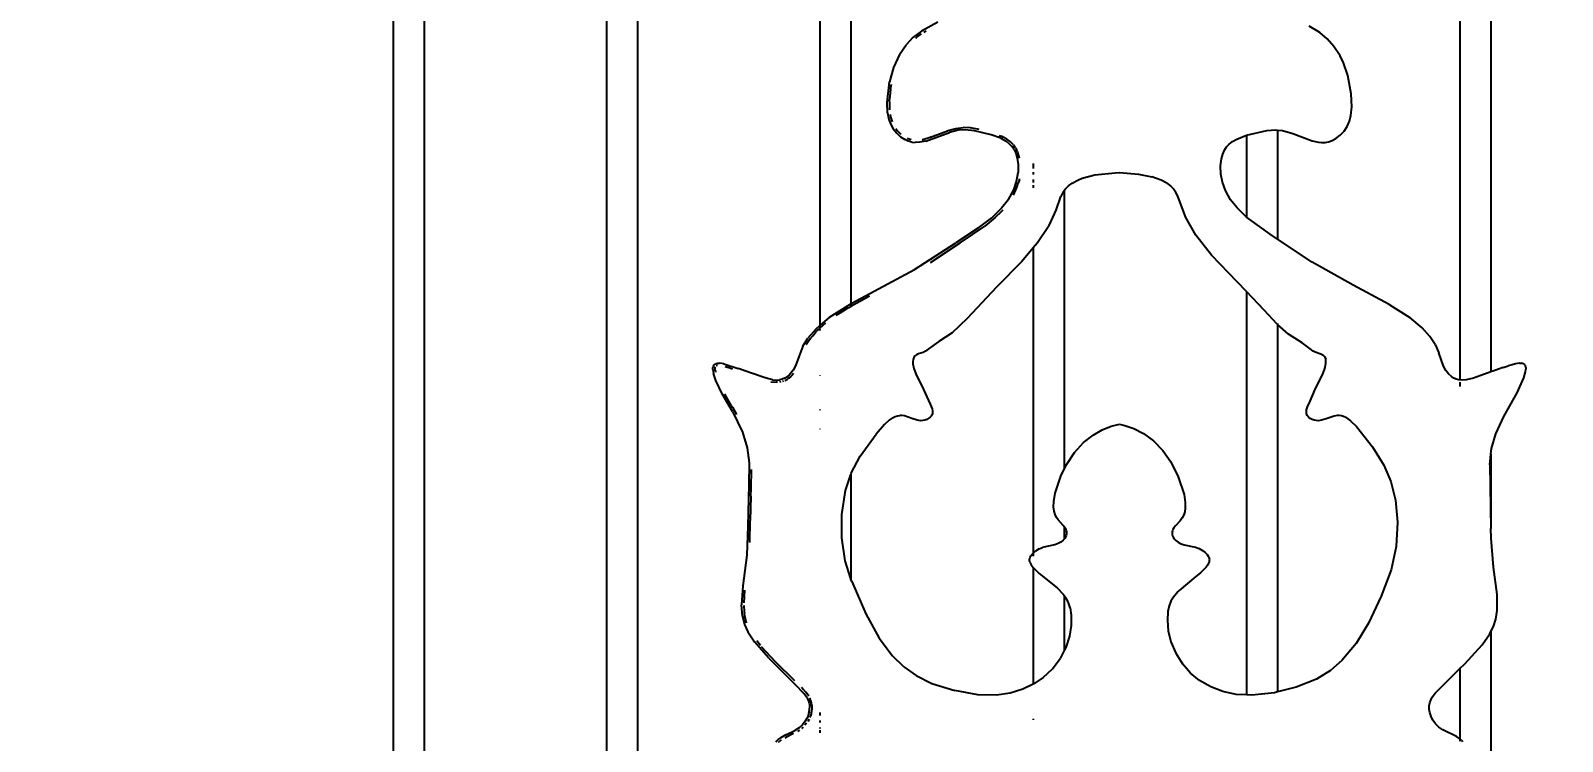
# Model space of a CAD drawing. Header units: inches. Extents: x -52 to 87, y -61 to 47.
# Drawn here: x 65.75 to 71.69, y -22.61 to -19.86 of the extents above; entities that cross this region are included whole.
import ezdxf

# ---------------------------------------------------------------- set-up
doc = ezdxf.new("R2010")
doc.units = ezdxf.units.IN
doc.header["$MEASUREMENT"] = 0
doc.dimstyles.get("Standard").update_dxf_attribs({"dimtxt": 1, "dimasz": 1, "dimexe": 0.18, "dimexo": 0.0625, "dimgap": 0.09, "dimtad": 0, "dimtih": 1, "dimtoh": 1, "dimdec": 1, "dimdsep": 46, "dimlunit": 3, "dimtxsty": 'Standard', "dimblk": 'OBLIQUE', "dimcen": 1, "dimse1": 1, "dimse2": 1, "dimclrd": 1, "dimadec": 0, "dimazin": 0, "dimtfac": 1, "dimtdec": 1, "dimtofl": 0, "dimtmove": 0, "dimatfit": 3, "dimfxl": 1, "dimtolj": 1, "dimtzin": 0, "dimarcsym": 0})

# ---------------------------------------------------------------- blocks, each defined once
blk = doc.blocks.new('_Oblique')
at = {"color": 0, "linetype": 'ByBlock', "lineweight": -2}
blk.add_line((-0.5, -0.5), (0.5, 0.5), dxfattribs=at)
blk = doc.blocks.new('*D6')
at = {"color": 1, "lineweight": -2, "transparency": 16777216}
for p, q in [((2.5723, 46.7915), (37.2384, 46.7915)), ((74.5723, 46.7915), (38.5851, 46.7915))]:
    blk.add_line(p, q, dxfattribs=at)
at = {"layer": 'Defpoints', "color": 0, "transparency": 16777216}
for p in [(74.5723, 46.7915), (2.5723, -45.4684), (74.5723, -45.4684)]:
    blk.add_point(p, dxfattribs=at)
at = {"color": 1, "lineweight": -2, "transparency": 16777216, "rotation": 180}
blk.add_blockref('_Oblique', (2.5723, 46.7915), dxfattribs=at)
at = {"color": 1, "lineweight": -2, "transparency": 16777216}
blk.add_blockref('_Oblique', (74.5723, 46.7915), dxfattribs=at)
at = {"color": 0, "transparency": 16777216, "insert": (37.9117, 46.7915), "char_height": 1, "attachment_point": 5}
blk.add_mtext("\\A1;6'", dxfattribs=at)

msp = doc.modelspace()

# ---------------------------------------------------------------- linework, layer by layer
for p, q in [((67.1528, -8.2286), (67.1528, -25.779)), ((67.2732, -8.2663), (67.2732, -25.779)), ((67.9804, -8.2703), (67.9804, -25.779)), ((68.1009, -8.2703), (68.1009, -25.779)), ((68.8081, -8.2703), (68.8081, -21.0006)), ((68.9285, -8.2703), (68.9285, -20.917)), ((71.2909, -8.2703), (71.2909, -21.2117)), ((71.4114, -8.2703), (71.4114, -21.1808)), ((69.2658, -19.8238), (69.2018, -19.8586)), ((70.747, -19.8642), (70.706, -19.8397)), ((69.1693, -19.8836), (69.1427, -19.9123)), ((69.2018, -19.8586), (69.1693, -19.8836)), ((69.1807, -19.8851), (69.1802, -19.8861)), ((69.1807, -19.8851), (69.1831, -19.8834)), ((69.1831, -19.8834), (69.1853, -19.8813)), ((69.1853, -19.8813), (69.203, -19.8687)), ((69.2114, -19.8628), (69.2203, -19.8579)), ((70.7762, -19.8883), (70.747, -19.8642)), ((70.8024, -19.9182), (70.7762, -19.8883)), ((69.1173, -19.9499), (69.0941, -19.9998)), ((69.1173, -19.9499), (69.1427, -19.9123)), ((70.8262, -19.9551), (70.8024, -19.9182)), ((70.839, -19.9813), (70.8262, -19.9551)), ((69.0941, -19.9998), (69.0786, -20.0551)), ((70.8562, -20.0308), (70.839, -19.9813)), ((69.0693, -20.1357), (69.0786, -20.0551)), ((69.0824, -20.0842), (69.0861, -20.0645)), ((70.8689, -20.102), (70.8562, -20.0308)), ((69.0708, -20.1751), (69.0693, -20.1357)), ((69.078, -20.1325), (69.0781, -20.1306)), ((69.078, -20.1325), (69.0784, -20.1641)), ((69.0781, -20.1306), (69.0788, -20.124)), ((69.0824, -20.0842), (69.0788, -20.124)), ((70.8713, -20.1526), (70.8689, -20.102)), ((69.0708, -20.1751), (69.0761, -20.2017)), ((69.0761, -20.2017), (69.0832, -20.2208)), ((69.081, -20.1822), (69.0823, -20.1913)), ((69.0823, -20.1913), (69.0882, -20.2103)), ((70.8624, -20.208), (70.8681, -20.1857)), ((70.8681, -20.1857), (70.8713, -20.1526)), ((69.0832, -20.2208), (69.0929, -20.2379)), ((69.0929, -20.2379), (69.1065, -20.255)), ((69.1025, -20.236), (69.1079, -20.2436)), ((69.1065, -20.255), (69.1214, -20.2686)), ((69.1079, -20.2436), (69.1221, -20.258)), ((69.2189, -20.2853), (69.3108, -20.2514)), ((69.237, -20.2702), (69.2923, -20.2491)), ((69.2923, -20.2491), (69.3102, -20.2429)), ((69.3102, -20.2429), (69.3357, -20.2363)), ((69.3445, -20.2435), (69.3108, -20.2514)), ((69.3357, -20.2363), (69.3639, -20.2332)), ((69.3716, -20.2418), (69.3445, -20.2435)), ((69.392, -20.2345), (69.3639, -20.2332)), ((69.4075, -20.2454), (69.3716, -20.2418)), ((69.4267, -20.2403), (69.392, -20.2345)), ((69.4723, -20.2608), (69.4075, -20.2454)), ((69.5097, -20.2745), (69.4723, -20.2608)), ((70.4633, -20.2623), (70.542, -20.244)), ((70.542, -20.244), (70.5759, -20.2418)), ((70.5759, -20.2418), (70.5837, -20.2426)), ((70.5837, -20.2426), (70.5837, -20.6662)), ((70.5837, -20.2426), (70.6032, -20.2447)), ((70.6032, -20.2447), (70.6422, -20.2555)), ((70.6422, -20.2555), (70.7177, -20.2841)), ((70.8267, -20.2623), (70.8414, -20.2465)), ((70.8414, -20.2465), (70.8536, -20.2281)), ((70.8536, -20.2281), (70.8624, -20.208)), ((69.1214, -20.2686), (69.1376, -20.2794)), ((69.1511, -20.2856), (69.1376, -20.2794)), ((69.1466, -20.274), (69.1505, -20.2761)), ((69.1627, -20.2802), (69.1505, -20.2761)), ((69.1651, -20.2896), (69.1511, -20.2856)), ((69.1651, -20.2896), (69.1784, -20.2911)), ((69.1964, -20.2901), (69.1784, -20.2911)), ((69.2189, -20.2853), (69.1964, -20.2901)), ((69.2044, -20.2798), (69.2074, -20.2794)), ((69.2074, -20.2794), (69.2356, -20.2707)), ((69.237, -20.2702), (69.2356, -20.2707)), ((69.5038, -20.263), (69.5117, -20.266)), ((69.5097, -20.2745), (69.5308, -20.2862)), ((69.5171, -20.2691), (69.5117, -20.266)), ((69.5171, -20.2691), (69.5197, -20.2703)), ((69.5337, -20.2779), (69.5197, -20.2703)), ((69.5308, -20.2862), (69.543, -20.2957)), ((69.5479, -20.2885), (69.5337, -20.2779)), ((69.5534, -20.3067), (69.543, -20.2957)), ((69.559, -20.2999), (69.5479, -20.2885)), ((69.5614, -20.3185), (69.5534, -20.3067)), ((69.559, -20.2999), (69.5632, -20.3059)), ((69.5614, -20.3185), (69.568, -20.3324)), ((69.5632, -20.3059), (69.5653, -20.3084)), ((69.5667, -20.311), (69.5653, -20.3084)), ((69.5667, -20.311), (69.5684, -20.3134)), ((69.5684, -20.3134), (69.5709, -20.3186)), ((69.5736, -20.3234), (69.5709, -20.3186)), ((70.3777, -20.321), (70.386, -20.3081)), ((70.386, -20.3081), (70.3955, -20.2976)), ((70.3955, -20.2976), (70.4082, -20.2873)), ((70.4082, -20.2873), (70.425, -20.2773)), ((70.425, -20.2773), (70.4633, -20.2623)), ((70.4633, -20.2623), (70.4633, -20.5805)), ((70.7177, -20.2841), (70.743, -20.29)), ((70.743, -20.29), (70.7544, -20.2911)), ((70.7544, -20.2911), (70.7682, -20.2906)), ((70.7682, -20.2906), (70.7812, -20.2882)), ((70.7812, -20.2882), (70.7949, -20.2834)), ((70.7949, -20.2834), (70.8099, -20.2752)), ((70.8099, -20.2752), (70.8267, -20.2623)), ((69.568, -20.3324), (69.574, -20.3517)), ((69.5747, -20.3264), (69.5736, -20.3234)), ((69.574, -20.3517), (69.5776, -20.3766)), ((69.5747, -20.3264), (69.5759, -20.3288)), ((69.5827, -20.351), (69.5759, -20.3288)), ((69.5776, -20.3766), (69.5774, -20.4069)), ((69.6357, -20.372), (69.6357, -20.3917)), ((70.3626, -20.3814), (70.366, -20.354)), ((70.366, -20.354), (70.3713, -20.3356)), ((70.3713, -20.3356), (70.3777, -20.321)), ((69.5713, -20.4422), (69.5774, -20.4069)), ((69.582, -20.4346), (69.5778, -20.4492)), ((69.582, -20.4346), (69.5824, -20.4317)), ((69.6357, -20.4063), (69.6357, -20.4148)), ((69.6357, -20.4346), (69.6357, -20.4463)), ((69.7871, -20.4482), (69.812, -20.4351)), ((69.812, -20.4351), (69.8262, -20.4295)), ((69.8262, -20.4295), (69.8754, -20.4166)), ((69.8754, -20.4166), (69.954, -20.408)), ((69.954, -20.408), (69.9703, -20.4074)), ((69.9703, -20.4074), (70.0441, -20.4132)), ((70.0441, -20.4132), (70.0957, -20.4237)), ((70.1316, -20.4365), (70.0957, -20.4237)), ((70.1535, -20.4483), (70.1316, -20.4365)), ((70.3638, -20.4139), (70.3626, -20.3814)), ((70.37, -20.4453), (70.3638, -20.4139)), ((69.5398, -20.5117), (69.56, -20.4747)), ((69.5596, -20.4953), (69.5725, -20.4657)), ((69.56, -20.4747), (69.5713, -20.4422)), ((69.5725, -20.4657), (69.574, -20.462)), ((69.574, -20.462), (69.5778, -20.4492)), ((69.6357, -20.4566), (69.6357, -20.4671)), ((69.7521, -20.4826), (69.743, -20.5005)), ((69.7521, -20.4826), (69.7561, -20.4771)), ((69.7561, -20.4771), (69.7611, -20.4703)), ((69.7561, -20.4771), (69.7561, -21.5588)), ((69.7611, -20.4703), (69.7724, -20.4591)), ((69.7724, -20.4591), (69.7871, -20.4482)), ((70.1535, -20.4483), (70.1692, -20.46)), ((70.1692, -20.46), (70.1806, -20.4717)), ((70.1806, -20.4717), (70.1894, -20.4841)), ((70.1986, -20.5032), (70.1894, -20.4841)), ((70.3816, -20.4771), (70.37, -20.4453)), ((70.4014, -20.5127), (70.3816, -20.4771)), ((69.5131, -20.546), (69.4748, -20.5826)), ((69.4885, -20.5821), (69.5136, -20.5575)), ((69.5398, -20.5117), (69.5131, -20.546)), ((69.5136, -20.5575), (69.5194, -20.5517)), ((69.697, -20.6127), (69.7246, -20.5532)), ((69.7246, -20.5532), (69.743, -20.5005)), ((70.2277, -20.5814), (70.1986, -20.5032)), ((70.4265, -20.5449), (70.4014, -20.5127)), ((70.4633, -20.5805), (70.4265, -20.5449)), ((69.3522, -20.6801), (69.4475, -20.6148)), ((69.4235, -20.6213), (69.4748, -20.5826)), ((69.4885, -20.5821), (69.4475, -20.6148)), ((69.697, -20.6127), (69.6525, -20.6804)), ((70.2666, -20.6504), (70.2277, -20.5814)), ((70.4718, -20.5876), (70.4633, -20.5805)), ((70.5547, -20.647), (70.4718, -20.5876)), ((69.4235, -20.6213), (69.3359, -20.6807)), ((70.3273, -20.728), (70.2666, -20.6504)), ((70.5837, -20.6662), (70.5547, -20.647)), ((70.7179, -20.7545), (70.5837, -20.6662)), ((69.1748, -20.783), (69.3359, -20.6807)), ((69.2368, -20.7558), (69.3522, -20.6801)), ((69.6357, -20.7001), (69.5912, -20.7523)), ((69.6525, -20.6804), (69.6357, -20.7001)), ((69.6357, -20.7001), (69.6357, -21.8836)), ((70.4266, -20.8309), (70.3273, -20.728)), ((68.9324, -20.9146), (69.1748, -20.783)), ((69.5912, -20.7523), (69.4932, -20.8515)), ((70.877, -20.8442), (70.7179, -20.7545)), ((69.4932, -20.8515), (69.3797, -20.9733)), ((70.4633, -20.8694), (70.4266, -20.8309)), ((71.0169, -20.9196), (70.877, -20.8442)), ((69.0012, -20.887), (68.9285, -20.9267)), ((68.9285, -20.917), (68.9324, -20.9146)), ((70.4633, -20.8694), (70.4633, -22.4342)), ((70.5318, -20.9412), (70.4633, -20.8694)), ((68.8456, -20.9691), (68.8081, -21.0006)), ((68.8456, -20.9691), (68.9285, -20.917)), ((68.8856, -20.953), (68.8701, -20.9625)), ((68.9134, -20.9354), (68.8856, -20.953)), ((68.9201, -20.9317), (68.9134, -20.9354)), ((68.9285, -20.9267), (68.9201, -20.9317)), ((68.9285, -20.917), (68.9285, -20.9267)), ((69.3797, -20.9733), (69.3213, -21.0292)), ((70.582, -20.9954), (70.5318, -20.9412)), ((71.0169, -20.9196), (71.0968, -20.9704)), ((71.1439, -21.0098), (71.0968, -20.9704)), ((68.7932, -21.0132), (68.762, -21.0495)), ((68.7807, -21.0404), (68.7941, -21.0246)), ((68.7932, -21.0132), (68.8081, -21.0006)), ((68.7983, -21.0203), (68.7941, -21.0246)), ((68.8081, -21.0115), (68.7983, -21.0203)), ((68.8302, -20.9917), (68.8081, -21.0115)), ((68.8081, -21.0006), (68.8081, -21.0115)), ((68.8081, -21.0164), (68.8081, -21.0198)), ((69.3213, -21.0292), (69.2702, -21.063)), ((70.5837, -20.997), (70.582, -20.9954)), ((70.5837, -20.9925), (70.5837, -20.997)), ((70.5837, -20.997), (70.5837, -22.4226)), ((70.6265, -21.0349), (70.5837, -20.997)), ((71.1741, -21.0435), (71.1439, -21.0098)), ((68.7424, -21.0816), (68.7267, -21.1223)), ((68.7424, -21.0816), (68.762, -21.0495)), ((68.7707, -21.0523), (68.7555, -21.0758)), ((68.7707, -21.0523), (68.7744, -21.0473)), ((68.7807, -21.0404), (68.7744, -21.0473)), ((69.2287, -21.093), (69.2178, -21.1009)), ((69.2702, -21.063), (69.2287, -21.093)), ((70.679, -21.068), (70.6265, -21.0349)), ((70.7099, -21.0913), (70.679, -21.068)), ((70.7213, -21.1), (70.7099, -21.0913)), ((71.1945, -21.0748), (71.1741, -21.0435)), ((71.1945, -21.0748), (71.2088, -21.1068)), ((68.3973, -21.1537), (68.3992, -21.1517)), ((68.3992, -21.1517), (68.4007, -21.1506)), ((68.4007, -21.1506), (68.403, -21.1494)), ((68.403, -21.1494), (68.4046, -21.1488)), ((68.4046, -21.1488), (68.4063, -21.1483)), ((68.4063, -21.1483), (68.4112, -21.1475)), ((68.4112, -21.1475), (68.4193, -21.1475)), ((68.4352, -21.1499), (68.4193, -21.1475)), ((68.4352, -21.1499), (68.4918, -21.1675)), ((68.7267, -21.1223), (68.7139, -21.1577)), ((69.1696, -21.1332), (69.169, -21.1399)), ((69.169, -21.1399), (69.1694, -21.1489)), ((69.1694, -21.1489), (69.1731, -21.1676)), ((69.1709, -21.1283), (69.1696, -21.1332)), ((69.1724, -21.1246), (69.1709, -21.1283)), ((69.1742, -21.1216), (69.1724, -21.1246)), ((69.1763, -21.1192), (69.1742, -21.1216)), ((69.1789, -21.117), (69.1763, -21.1192)), ((69.1831, -21.1145), (69.1789, -21.117)), ((69.1913, -21.1111), (69.1831, -21.1145)), ((69.2093, -21.1052), (69.1913, -21.1111)), ((69.2178, -21.1009), (69.2093, -21.1052)), ((70.729, -21.1042), (70.7213, -21.1)), ((70.7482, -21.1108), (70.729, -21.1042)), ((70.7557, -21.1136), (70.7482, -21.1108)), ((70.7557, -21.1136), (70.7608, -21.1164)), ((70.7608, -21.1164), (70.7636, -21.1186)), ((70.7636, -21.1186), (70.7657, -21.1209)), ((70.7657, -21.1209), (70.7676, -21.1237)), ((70.7676, -21.1237), (70.7692, -21.127)), ((70.7685, -21.1636), (70.7713, -21.1475)), ((70.7692, -21.127), (70.7704, -21.1311)), ((70.7714, -21.1376), (70.7704, -21.1311)), ((70.7713, -21.1475), (70.7714, -21.1376)), ((71.2272, -21.1589), (71.2088, -21.1068)), ((71.506, -21.1497), (71.4935, -21.1528)), ((71.5217, -21.1474), (71.506, -21.1497)), ((71.5217, -21.1474), (71.5293, -21.1475)), ((71.5337, -21.1481), (71.5293, -21.1475)), ((71.537, -21.1491), (71.5337, -21.1481)), ((71.5392, -21.1502), (71.537, -21.1491)), ((71.541, -21.1514), (71.5392, -21.1502)), ((71.5425, -21.1529), (71.541, -21.1514)), ((68.3935, -21.1658), (68.3942, -21.1605)), ((68.3935, -21.1715), (68.3935, -21.1658)), ((68.3935, -21.1715), (68.3959, -21.1866)), ((68.3951, -21.1576), (68.3942, -21.1605)), ((68.3951, -21.1576), (68.3962, -21.1553)), ((68.4049, -21.2148), (68.3959, -21.1866)), ((68.3973, -21.1537), (68.3962, -21.1553)), ((68.402, -21.1705), (68.4021, -21.1655)), ((68.4024, -21.1739), (68.402, -21.1705)), ((68.4021, -21.1655), (68.4026, -21.1624)), ((68.4026, -21.1758), (68.4024, -21.1739)), ((68.4026, -21.1624), (68.4032, -21.1606)), ((68.4026, -21.1758), (68.4029, -21.1781)), ((68.4029, -21.1781), (68.4039, -21.1814)), ((68.4066, -21.1572), (68.4056, -21.1577)), ((68.4083, -21.1566), (68.4066, -21.1572)), ((68.4111, -21.1561), (68.4083, -21.1566)), ((68.4408, -21.1605), (68.4553, -21.1643)), ((68.4553, -21.1643), (68.4593, -21.1657)), ((68.4593, -21.1657), (68.4615, -21.1663)), ((68.4615, -21.1663), (68.4698, -21.1692)), ((68.5434, -21.1864), (68.4918, -21.1675)), ((68.5957, -21.2044), (68.5434, -21.1864)), ((68.6246, -21.2111), (68.5957, -21.2044)), ((68.6246, -21.2111), (68.6413, -21.2124)), ((68.6413, -21.2124), (68.6528, -21.2115)), ((68.6623, -21.2093), (68.6528, -21.2115)), ((68.671, -21.2058), (68.6623, -21.2093)), ((68.671, -21.2058), (68.6796, -21.2006)), ((68.6739, -21.2139), (68.6831, -21.2085)), ((68.6887, -21.1933), (68.6796, -21.2006)), ((68.6854, -21.2068), (68.6831, -21.2085)), ((68.6843, -21.2079), (68.6831, -21.2085)), ((68.6854, -21.2068), (68.6843, -21.2079)), ((68.688, -21.2049), (68.6854, -21.2068)), ((68.6951, -21.199), (68.688, -21.2049)), ((68.6948, -21.187), (68.6887, -21.1933)), ((68.7047, -21.174), (68.6948, -21.187)), ((68.6967, -21.197), (68.6951, -21.199)), ((68.7005, -21.193), (68.6967, -21.197)), ((68.7063, -21.1867), (68.7005, -21.193)), ((68.7139, -21.1577), (68.7047, -21.174)), ((68.8081, -21.1932), (68.8081, -21.1942)), ((69.1731, -21.1676), (69.183, -21.1947)), ((69.183, -21.1947), (69.2039, -21.2346)), ((70.7312, -21.2451), (70.7597, -21.1898)), ((70.7597, -21.1898), (70.7685, -21.1636)), ((71.2364, -21.175), (71.2272, -21.1589)), ((71.2471, -21.1884), (71.2364, -21.175)), ((71.2585, -21.1989), (71.2471, -21.1884)), ((71.2678, -21.2049), (71.2585, -21.1989)), ((71.2764, -21.2087), (71.2678, -21.2049)), ((71.2861, -21.2113), (71.2764, -21.2087)), ((71.2909, -21.2117), (71.2861, -21.2113)), ((71.2984, -21.2124), (71.2909, -21.2117)), ((71.3152, -21.2112), (71.2984, -21.2124)), ((71.3431, -21.2049), (71.3152, -21.2112)), ((71.4114, -21.1808), (71.3431, -21.2049)), ((71.4342, -21.1727), (71.4114, -21.1808)), ((71.4371, -21.1716), (71.4342, -21.1727)), ((71.4588, -21.164), (71.4371, -21.1716)), ((71.4588, -21.164), (71.4777, -21.1576)), ((71.4935, -21.1528), (71.4777, -21.1576)), ((71.5136, -21.2626), (71.5394, -21.2045)), ((71.5394, -21.2045), (71.5458, -21.1811)), ((71.5439, -21.1546), (71.5425, -21.1529)), ((71.5439, -21.1546), (71.545, -21.1566)), ((71.546, -21.1592), (71.545, -21.1566)), ((71.5458, -21.1811), (71.5471, -21.1698)), ((71.5468, -21.1634), (71.546, -21.1592)), ((71.5468, -21.1634), (71.5471, -21.1698)), ((68.4287, -21.2659), (68.4049, -21.2148)), ((68.4688, -21.3345), (68.4287, -21.2659)), ((68.4383, -21.2654), (68.4395, -21.2677)), ((68.466, -21.3124), (68.4395, -21.2677)), ((68.6181, -21.2188), (68.6382, -21.2209)), ((68.6444, -21.2207), (68.6382, -21.2209)), ((68.6572, -21.2193), (68.6516, -21.2203)), ((68.6673, -21.2165), (68.663, -21.2181)), ((68.6739, -21.2139), (68.6725, -21.2146)), ((69.2039, -21.2346), (69.2362, -21.3059)), ((70.7098, -21.2943), (70.7312, -21.2451)), ((71.2909, -21.2213), (71.2909, -21.2372)), ((71.461, -21.3542), (71.5136, -21.2626)), ((68.466, -21.3124), (68.4687, -21.318)), ((68.4687, -21.318), (68.4853, -21.3467)), ((68.8081, -21.3264), (68.8081, -21.3287)), ((69.2362, -21.3059), (69.2432, -21.3238)), ((69.2432, -21.3238), (69.245, -21.332)), ((70.6954, -21.3329), (70.6963, -21.3277)), ((70.6963, -21.3277), (70.6997, -21.3165)), ((70.6997, -21.3165), (70.7098, -21.2943)), ((68.4688, -21.3345), (68.5074, -21.4149)), ((69.0584, -21.385), (69.0265, -21.4222)), ((69.0773, -21.3678), (69.0584, -21.385)), ((69.0898, -21.3592), (69.0773, -21.3678)), ((69.0898, -21.3592), (69.1004, -21.354)), ((69.1004, -21.354), (69.1095, -21.3512)), ((69.1095, -21.3512), (69.1177, -21.3499)), ((69.1256, -21.35), (69.1177, -21.3499)), ((69.1361, -21.3518), (69.1256, -21.35)), ((69.1645, -21.3617), (69.1361, -21.3518)), ((69.1859, -21.3684), (69.1645, -21.3617)), ((69.1985, -21.3701), (69.1859, -21.3684)), ((69.207, -21.3698), (69.1985, -21.3701)), ((69.2154, -21.3682), (69.207, -21.3698)), ((69.2236, -21.3651), (69.2154, -21.3682)), ((69.2314, -21.3606), (69.2236, -21.3651)), ((69.2365, -21.3565), (69.2314, -21.3606)), ((69.2401, -21.3525), (69.2365, -21.3565)), ((69.2424, -21.349), (69.2401, -21.3525)), ((69.2439, -21.3456), (69.2424, -21.349)), ((69.2449, -21.3419), (69.2439, -21.3456)), ((69.2453, -21.3378), (69.2449, -21.3419)), ((69.245, -21.332), (69.2453, -21.3378)), ((69.9375, -21.3916), (69.9703, -21.3839)), ((69.9703, -21.3839), (69.9912, -21.3882)), ((69.9912, -21.3882), (70.0262, -21.4002)), ((70.6952, -21.3381), (70.6954, -21.3329)), ((70.6957, -21.3423), (70.6952, -21.3381)), ((70.6968, -21.346), (70.6957, -21.3423)), ((70.6985, -21.3497), (70.6968, -21.346)), ((70.7008, -21.353), (70.6985, -21.3497)), ((70.7047, -21.3572), (70.7008, -21.353)), ((70.7105, -21.3616), (70.7047, -21.3572)), ((70.7173, -21.3653), (70.7105, -21.3616)), ((70.7255, -21.3683), (70.7173, -21.3653)), ((70.7338, -21.3699), (70.7255, -21.3683)), ((70.7421, -21.3701), (70.7338, -21.3699)), ((70.7535, -21.3687), (70.7421, -21.3701)), ((70.7715, -21.3634), (70.7535, -21.3687)), ((70.8034, -21.3521), (70.7715, -21.3634)), ((70.815, -21.35), (70.8034, -21.3521)), ((70.823, -21.3499), (70.815, -21.35)), ((70.8312, -21.3512), (70.823, -21.3499)), ((70.8398, -21.3539), (70.8312, -21.3512)), ((70.8513, -21.3596), (70.8398, -21.3539)), ((70.8513, -21.3596), (70.8665, -21.3704)), ((70.8665, -21.3704), (70.8898, -21.3933)), ((71.4305, -21.4216), (71.461, -21.3542)), ((68.5074, -21.4149), (68.5259, -21.475)), ((68.8081, -21.4023), (68.8081, -21.4036)), ((68.9643, -21.5082), (69.0265, -21.4222)), ((69.8313, -21.4552), (69.8677, -21.4261)), ((69.8677, -21.4261), (69.9033, -21.4053)), ((69.9033, -21.4053), (69.9375, -21.3916)), ((70.0262, -21.4002), (70.0634, -21.4199)), ((70.0634, -21.4199), (70.1018, -21.4485)), ((70.1018, -21.4485), (70.1382, -21.4857)), ((70.8898, -21.3933), (70.9513, -21.471)), ((71.414, -21.4783), (71.4305, -21.4216)), ((68.5259, -21.475), (68.5335, -21.5337)), ((68.9301, -21.5737), (68.9643, -21.5082)), ((69.766, -21.5383), (69.7963, -21.493)), ((69.7963, -21.493), (69.8313, -21.4552)), ((70.1382, -21.4857), (70.1693, -21.5294)), ((70.9513, -21.471), (70.9956, -21.5423)), ((71.4066, -21.5415), (71.4114, -21.5005)), ((71.4114, -21.5005), (71.414, -21.4783)), ((71.4114, -21.5005), (71.4114, -21.7885)), ((68.5335, -21.5337), (68.5331, -21.6186)), ((68.5412, -21.6319), (68.5429, -21.5589)), ((69.7431, -21.5856), (69.7561, -21.5588)), ((69.7561, -21.5588), (69.766, -21.5383)), ((70.1693, -21.5294), (70.1985, -21.5884)), ((70.9956, -21.5423), (71.0226, -21.6061)), ((71.4066, -21.5415), (71.4114, -21.7885)), ((68.5331, -21.6186), (68.5288, -21.78)), ((68.9078, -21.6412), (68.9285, -21.5785)), ((68.9285, -21.5785), (68.9301, -21.5737)), ((68.9285, -21.5785), (68.9285, -21.9834)), ((69.721, -21.6509), (69.7431, -21.5856)), ((70.1985, -21.5884), (70.2208, -21.656)), ((71.0226, -21.6061), (71.0406, -21.6786)), ((68.5398, -21.6632), (68.5375, -21.7578)), ((68.5398, -21.6632), (68.5412, -21.6319)), ((68.893, -21.7344), (68.9078, -21.6412)), ((69.7145, -21.7049), (69.7151, -21.6837)), ((69.7151, -21.6837), (69.721, -21.6509)), ((70.2208, -21.656), (70.2258, -21.6875)), ((71.0406, -21.6786), (71.049, -21.7636)), ((68.8929, -21.8248), (68.893, -21.7344)), ((69.7166, -21.721), (69.7145, -21.7049)), ((69.7203, -21.7341), (69.7166, -21.721)), ((69.7256, -21.7454), (69.7203, -21.7341)), ((69.7319, -21.7549), (69.7256, -21.7454)), ((70.2195, -21.7358), (70.2136, -21.7476)), ((70.2234, -21.7234), (70.2195, -21.7358)), ((70.2257, -21.709), (70.2234, -21.7234)), ((70.2258, -21.6875), (70.2257, -21.709)), ((68.5288, -21.78), (68.525, -21.8915)), ((68.5366, -21.8429), (68.5375, -21.7578)), ((69.7524, -21.7769), (69.7319, -21.7549)), ((69.7561, -21.7817), (69.7524, -21.7769)), ((69.7561, -21.7817), (69.7561, -21.8293)), ((69.7601, -21.7867), (69.7561, -21.7817)), ((69.7631, -21.7921), (69.7601, -21.7867)), ((69.765, -21.7971), (69.7631, -21.7921)), ((69.7659, -21.8018), (69.765, -21.7971)), ((69.7661, -21.807), (69.7659, -21.8018)), ((70.1746, -21.8019), (70.1744, -21.8069)), ((70.1756, -21.7971), (70.1746, -21.8019)), ((70.1773, -21.7924), (70.1756, -21.7971)), ((70.1808, -21.7862), (70.1773, -21.7924)), ((70.1874, -21.7777), (70.1808, -21.7862)), ((70.2055, -21.7586), (70.1874, -21.7777)), ((70.2136, -21.7476), (70.2055, -21.7586)), ((71.049, -21.7636), (71.0443, -21.8584)), ((71.4121, -21.8265), (71.4114, -21.7885)), ((68.9063, -21.9134), (68.8929, -21.8248)), ((69.6583, -21.8675), (69.6722, -21.862)), ((69.6884, -21.858), (69.6722, -21.862)), ((69.719, -21.8517), (69.6884, -21.858)), ((69.7325, -21.8468), (69.719, -21.8517)), ((69.7425, -21.8412), (69.7325, -21.8468)), ((69.7516, -21.8342), (69.7425, -21.8412)), ((69.7561, -21.8293), (69.7516, -21.8342)), ((69.7579, -21.8274), (69.7561, -21.8293)), ((69.7615, -21.8221), (69.7579, -21.8274)), ((69.7639, -21.8171), (69.7615, -21.8221)), ((69.7654, -21.812), (69.7639, -21.8171)), ((69.7654, -21.812), (69.7661, -21.807)), ((70.1744, -21.8069), (70.175, -21.8116)), ((70.175, -21.8116), (70.1766, -21.8169)), ((70.1766, -21.8169), (70.1791, -21.8222)), ((70.1791, -21.8222), (70.1831, -21.828)), ((70.1831, -21.828), (70.1891, -21.8344)), ((70.1891, -21.8344), (70.1977, -21.841)), ((70.1977, -21.841), (70.2091, -21.8473)), ((70.2091, -21.8473), (70.2213, -21.8517)), ((70.2213, -21.8517), (70.2656, -21.8612)), ((70.2656, -21.8612), (70.2797, -21.8663)), ((71.0443, -21.8584), (71.0245, -21.9485)), ((71.4211, -21.9385), (71.4121, -21.8265)), ((68.525, -21.8915), (68.5092, -22.0106)), ((68.9285, -21.9834), (68.9063, -21.9134)), ((69.6216, -21.9083), (69.6222, -21.9044)), ((69.6216, -21.9126), (69.6216, -21.9083)), ((69.6223, -21.9167), (69.6216, -21.9126)), ((69.6222, -21.9044), (69.6237, -21.8999)), ((69.624, -21.9221), (69.6223, -21.9167)), ((69.6237, -21.8999), (69.6269, -21.8939)), ((69.624, -21.9221), (69.6277, -21.9291)), ((69.6269, -21.8939), (69.6316, -21.8875)), ((69.6316, -21.8875), (69.6357, -21.8836)), ((69.6357, -21.8836), (69.6394, -21.8799)), ((69.6357, -21.8836), (69.6357, -21.8954)), ((69.6394, -21.8799), (69.6441, -21.8762)), ((69.6583, -21.8675), (69.6441, -21.8762)), ((70.2797, -21.8663), (70.2925, -21.8735)), ((70.2925, -21.8735), (70.3025, -21.8811)), ((70.3025, -21.8811), (70.3101, -21.889)), ((70.3101, -21.889), (70.3146, -21.8955)), ((70.3163, -21.9225), (70.3129, -21.9291)), ((70.3146, -21.8955), (70.3172, -21.9008)), ((70.318, -21.9176), (70.3163, -21.9225)), ((70.3172, -21.9008), (70.3184, -21.905)), ((70.3189, -21.9132), (70.318, -21.9176)), ((70.3184, -21.905), (70.319, -21.9092)), ((70.319, -21.9092), (70.3189, -21.9132)), ((68.9285, -21.9834), (68.9285, -21.9845)), ((69.6277, -21.9291), (69.6357, -21.9398)), ((69.6357, -21.9398), (69.6357, -22.3928)), ((69.6357, -21.9398), (69.6594, -21.9629)), ((69.6594, -21.9629), (69.7282, -22.0192)), ((70.267, -21.9749), (70.2021, -22.0287)), ((70.2846, -21.9599), (70.267, -21.9749)), ((70.2976, -21.9476), (70.2846, -21.9599)), ((70.3065, -21.9379), (70.2976, -21.9476)), ((70.3129, -21.9291), (70.3065, -21.9379)), ((71.0245, -21.9485), (70.9854, -22.0509)), ((71.4349, -22.0443), (71.4211, -21.9385)), ((68.5092, -22.0106), (68.5042, -22.0848)), ((68.5159, -22.0271), (68.5128, -22.0767)), ((68.932, -21.9945), (68.9285, -21.9845)), ((68.932, -21.9945), (68.986, -22.1193)), ((69.7282, -22.0192), (69.752, -22.0432)), ((69.752, -22.0432), (69.7561, -22.0488)), ((70.1965, -22.0342), (70.18, -22.0543)), ((70.2021, -22.0287), (70.1965, -22.0342)), ((68.508, -22.1281), (68.5042, -22.0848)), ((68.5132, -22.0869), (68.5131, -22.0951)), ((68.5131, -22.0951), (68.5139, -22.103)), ((68.5139, -22.103), (68.5143, -22.1103)), ((69.7561, -22.0488), (69.7561, -22.2616)), ((69.7561, -22.0488), (69.7643, -22.06)), ((69.7728, -22.0765), (69.7643, -22.06)), ((69.7791, -22.0961), (69.7728, -22.0765)), ((69.7791, -22.0961), (69.7836, -22.1249)), ((70.1634, -22.0886), (70.1585, -22.1111)), ((70.1702, -22.0709), (70.1634, -22.0886)), ((70.18, -22.0543), (70.1702, -22.0709)), ((70.9854, -22.0509), (70.9359, -22.1561)), ((71.4353, -22.1061), (71.4349, -22.0443)), ((68.508, -22.1281), (68.5164, -22.1604)), ((68.5143, -22.1103), (68.5154, -22.1171)), ((68.5168, -22.1279), (68.5154, -22.1171)), ((68.5164, -22.1604), (68.5292, -22.1889)), ((68.5239, -22.1557), (68.5168, -22.1279)), ((68.986, -22.1193), (69.0382, -22.2139)), ((69.7836, -22.1249), (69.7834, -22.1652)), ((70.1585, -22.1111), (70.1562, -22.1451)), ((70.1562, -22.1451), (70.1596, -22.1856)), ((70.9359, -22.1561), (70.8882, -22.2349)), ((71.4211, -22.1683), (71.4302, -22.1396)), ((71.4302, -22.1396), (71.4353, -22.1061)), ((68.5292, -22.1889), (68.5549, -22.2281)), ((69.0382, -22.2139), (69.0901, -22.2829)), ((69.7768, -22.2056), (69.7622, -22.2498)), ((69.7834, -22.1652), (69.7768, -22.2056)), ((70.1596, -22.1856), (70.1701, -22.228)), ((71.3768, -22.2394), (71.407, -22.1966)), ((71.407, -22.1966), (71.4114, -22.1878)), ((71.4114, -22.1878), (71.4211, -22.1683)), ((71.4114, -22.1878), (71.4114, -25.779)), ((68.6094, -22.2906), (68.5549, -22.2281)), ((68.5778, -22.2422), (68.5633, -22.2249)), ((68.6363, -22.3062), (68.5822, -22.248)), ((69.7561, -22.2616), (69.7402, -22.2923)), ((69.7622, -22.2498), (69.7561, -22.2616)), ((70.1701, -22.228), (70.1885, -22.2716)), ((70.1885, -22.2716), (70.2147, -22.3135)), ((70.8882, -22.2349), (70.8335, -22.3009)), ((71.3096, -22.3131), (71.3768, -22.2394)), ((68.6094, -22.2906), (68.7126, -22.3939)), ((68.711, -22.3801), (68.6363, -22.3062)), ((69.1338, -22.3254), (69.0901, -22.2829)), ((69.1338, -22.3254), (69.1815, -22.359)), ((69.6747, -22.3666), (69.7105, -22.3323)), ((69.7105, -22.3323), (69.7402, -22.2923)), ((70.2462, -22.3493), (70.2147, -22.3135)), ((70.7887, -22.3395), (70.7347, -22.3724)), ((70.8335, -22.3009), (70.7887, -22.3395)), ((71.1949, -22.4272), (71.2909, -22.3317)), ((71.2909, -22.3317), (71.3096, -22.3131)), ((71.2909, -22.3291), (71.2909, -22.3317)), ((71.2909, -22.3317), (71.2909, -22.6046)), ((68.7473, -22.4293), (68.7126, -22.3939)), ((69.1815, -22.359), (69.243, -22.3892)), ((69.243, -22.3892), (69.3312, -22.4174)), ((69.6357, -22.3928), (69.5955, -22.4121)), ((69.6387, -22.3913), (69.6357, -22.3928)), ((69.6747, -22.3666), (69.6387, -22.3913)), ((70.2808, -22.3778), (70.2462, -22.3493)), ((70.3245, -22.4033), (70.2808, -22.3778)), ((70.7347, -22.3724), (70.6561, -22.4042)), ((68.7462, -22.4157), (68.7371, -22.4059)), ((68.7462, -22.4157), (68.7531, -22.4237)), ((68.7581, -22.4446), (68.7473, -22.4293)), ((68.7623, -22.4356), (68.7531, -22.4237)), ((68.7581, -22.4446), (68.7634, -22.455)), ((68.7649, -22.4395), (68.7623, -22.4356)), ((68.7634, -22.455), (68.767, -22.4665)), ((68.7681, -22.4453), (68.7707, -22.4507)), ((68.7743, -22.4602), (68.7707, -22.4507)), ((69.4215, -22.4332), (69.3312, -22.4174)), ((69.493, -22.4345), (69.4215, -22.4332)), ((69.5465, -22.427), (69.493, -22.4345)), ((69.5955, -22.4121), (69.5465, -22.427)), ((70.3714, -22.4212), (70.3245, -22.4033)), ((70.4233, -22.4321), (70.3714, -22.4212)), ((70.4633, -22.4342), (70.4233, -22.4321)), ((70.4838, -22.4353), (70.4633, -22.4342)), ((70.5714, -22.4257), (70.4838, -22.4353)), ((70.5837, -22.4226), (70.5714, -22.4257)), ((70.6561, -22.4042), (70.5837, -22.4226)), ((71.174, -22.4644), (71.1776, -22.4539)), ((71.1776, -22.4539), (71.1835, -22.4426)), ((71.1835, -22.4426), (71.1949, -22.4272)), ((68.7656, -22.5056), (68.7599, -22.5216)), ((68.7656, -22.5056), (68.7683, -22.4916)), ((68.767, -22.4665), (68.7686, -22.4779)), ((68.7683, -22.4916), (68.7686, -22.4779)), ((68.7694, -22.5205), (68.7713, -22.5163)), ((68.7739, -22.508), (68.7713, -22.5163)), ((68.7746, -22.5043), (68.7739, -22.508)), ((68.7768, -22.4733), (68.7743, -22.4602)), ((68.7746, -22.5043), (68.7756, -22.5007)), ((68.7772, -22.4861), (68.7756, -22.5007)), ((68.7768, -22.4733), (68.7772, -22.4779)), ((68.7772, -22.4779), (68.7772, -22.4861)), ((68.8081, -22.5024), (68.8081, -22.514)), ((71.1721, -22.4761), (71.174, -22.4644)), ((71.1721, -22.4893), (71.1721, -22.4761)), ((71.1742, -22.5029), (71.1721, -22.4893)), ((71.1788, -22.5174), (71.1742, -22.5029)), ((71.1863, -22.5323), (71.1788, -22.5174)), ((68.6761, -22.5893), (68.7115, -22.5721)), ((68.7277, -22.5617), (68.7115, -22.5721)), ((68.7293, -22.5709), (68.7214, -22.576)), ((68.7403, -22.5504), (68.7277, -22.5617)), ((68.7433, -22.5592), (68.7371, -22.5647)), ((68.7514, -22.5366), (68.7403, -22.5504)), ((68.7564, -22.544), (68.75, -22.552)), ((68.7599, -22.5216), (68.7514, -22.5366)), ((68.766, -22.528), (68.761, -22.537)), ((68.8081, -22.5332), (68.8081, -22.541)), ((68.8081, -22.5608), (68.8081, -22.564)), ((68.8081, -22.5712), (68.8081, -22.5806)), ((69.6357, -22.5272), (69.6357, -22.5306)), ((71.1968, -22.5466), (71.1863, -22.5323)), ((71.2098, -22.5593), (71.1968, -22.5466)), ((71.2249, -22.5698), (71.2098, -22.5593)), ((71.2774, -22.5958), (71.2249, -22.5698)), ((68.6383, -22.6172), (68.6414, -22.6123)), ((68.6414, -22.6123), (68.646, -22.6075)), ((68.646, -22.6075), (68.6539, -22.6013)), ((68.6482, -22.6176), (68.6519, -22.6137)), ((68.6582, -22.6088), (68.6519, -22.6137)), ((68.6761, -22.5893), (68.6539, -22.6013)), ((68.676, -22.5989), (68.6718, -22.6013)), ((68.7063, -22.5843), (68.676, -22.5989)), ((71.2869, -22.6015), (71.2774, -22.5958)), ((71.2909, -22.6046), (71.2869, -22.6015)), ((71.2938, -22.6068), (71.2909, -22.6046)), ((71.2909, -22.6046), (71.2909, -22.6139)), ((71.2983, -22.6114), (71.2938, -22.6068)), ((71.2983, -22.6114), (71.3016, -22.616))]:
    msp.add_line(p, q)

# ---------------------------------------------------------------- dimensions: what is measured, and where the dimension line sits
dim = msp.add_linear_dim(base=(74.5723, 46.7915), p1=(2.5723, -45.4684), p2=(74.5723, -45.4684), dimstyle='Standard')
dim.commit()
dim.dimension.update_dxf_attribs({"geometry": '*D6', "text_midpoint": (37.9117, 46.7915), "dimtype": 160})

doc.saveas('drawing.dxf')
